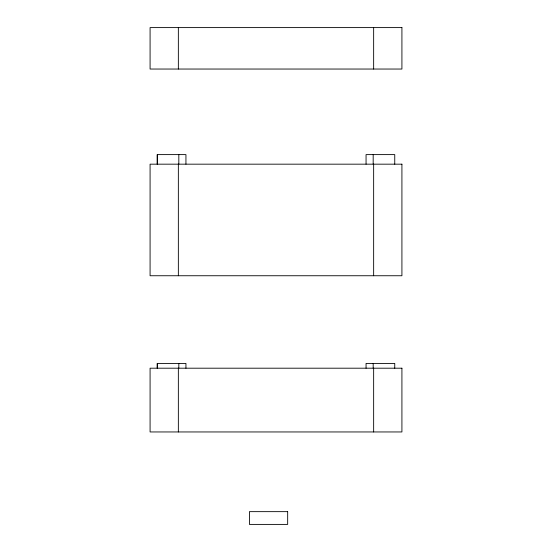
<?xml version="1.0" encoding="UTF-8"?>
<svg xmlns="http://www.w3.org/2000/svg" width="552" height="552" viewBox="0 0 552 552"><rect width="100%" height="100%" fill="white"/><g stroke="black" fill="none" stroke-linecap="round" stroke-linejoin="round"><path stroke-width="0.83" d="M394.749 164.172L394.749 154.608L366.059 154.608L366.059 164.172M394.749 368.198L394.749 363.416L366.059 363.416L366.059 368.198M373.649 27.6L373.649 69.041M373.649 164.172L373.649 275.745M373.649 368.198L373.649 431.954M373.18 154.608L373.18 164.172M373.18 363.416L373.18 368.198M185.941 164.172L185.941 154.608L157.251 154.608L157.251 164.172M185.941 368.198L185.941 363.416L157.251 363.416L157.251 368.198M178.82 154.608L178.82 164.172M178.82 363.416L178.82 368.198M178.351 27.6L178.351 69.041M178.351 164.172L178.351 275.745M178.351 368.198L178.351 431.954M157.299 154.608L157.299 164.172M157.299 363.416L157.299 368.198M401.918 27.6L150.082 27.6L150.082 69.041L401.918 69.041L401.918 27.6M401.918 164.172L150.082 164.172L150.082 275.745L401.918 275.745L401.918 164.172M401.918 368.198L150.082 368.198L150.082 431.954L401.918 431.954L401.918 368.198M287.668 511.649L249.414 511.649L249.414 524.4L287.668 524.4L287.668 511.649"/></g></svg>
